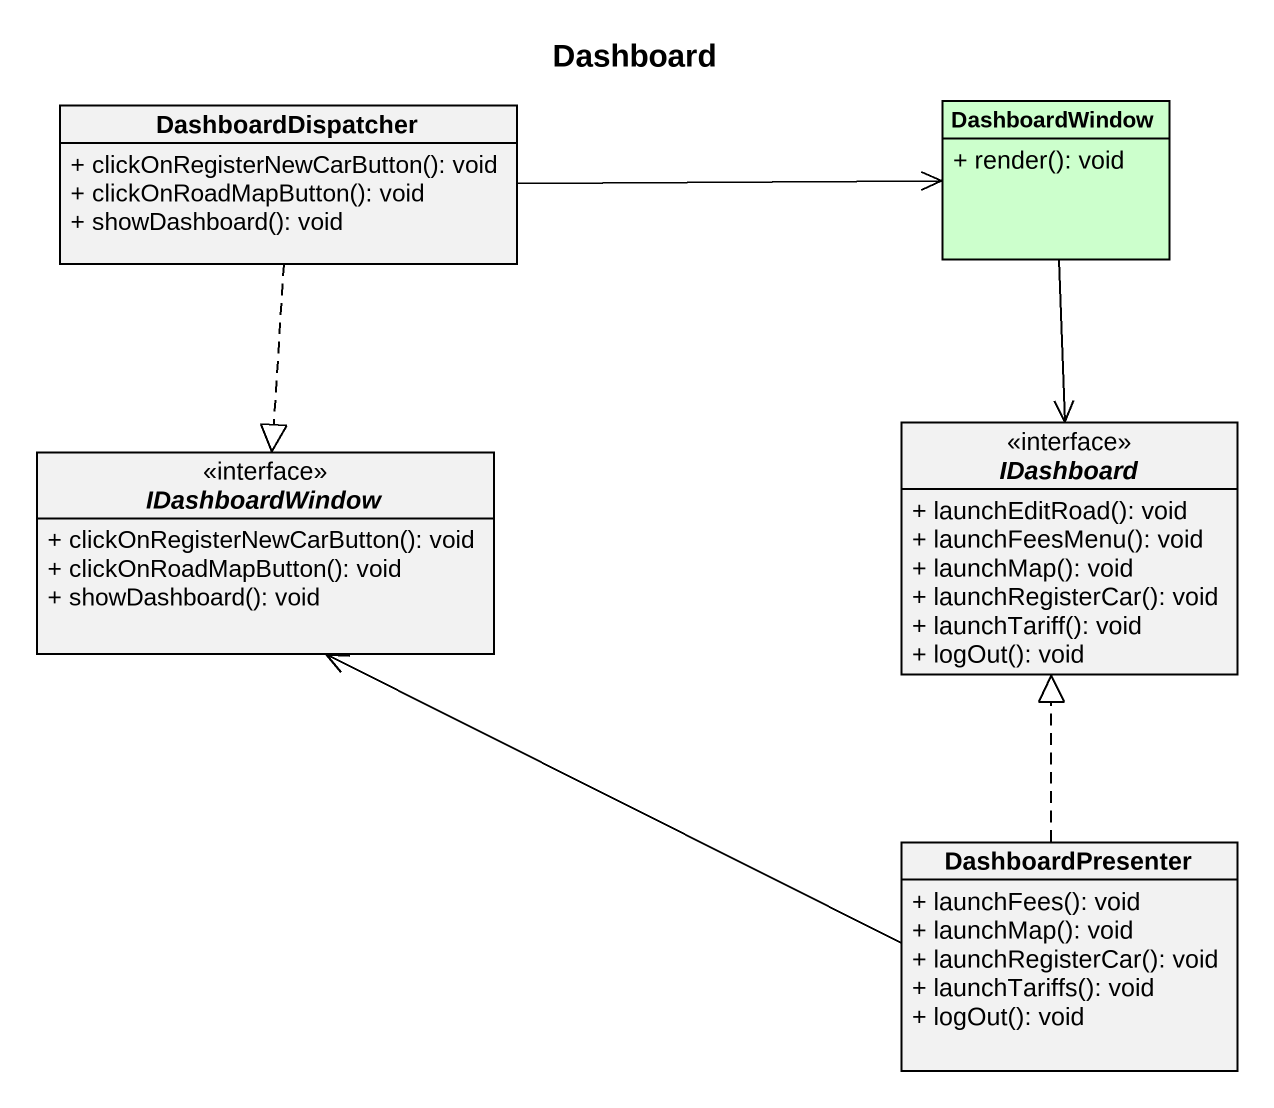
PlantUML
@startuml
title Dashboard
hide circle
hide empty members
skinparam classAttributeIconSize 0
class DashboardDispatcher {
  + clickOnRegisterNewCarButton(): void
  + clickOnRoadMapButton(): void
  + showDashboard(): void
}
class DashboardWindow #CCFFCC {
  + render(): void
}
interface IDashboardWindow {
  + clickOnRegisterNewCarButton(): void
  + clickOnRoadMapButton(): void
  + showDashboard(): void
}
interface IDashboard {
  + launchEditRoad(): void
  + launchFeesMenu(): void
  + launchMap(): void
  + launchRegisterCar(): void
  + launchTariff(): void
  + logOut(): void
}
class DashboardPresenter {
  + launchFees(): void
  + launchMap(): void
  + launchRegisterCar(): void
  + launchTariffs(): void
  + logOut(): void
}
DashboardDispatcher -right-> DashboardWindow
DashboardDispatcher ..|> IDashboardWindow
DashboardWindow --> IDashboard
DashboardPresenter -left-> IDashboardWindow
DashboardPresenter .up.|> IDashboard
@enduml
